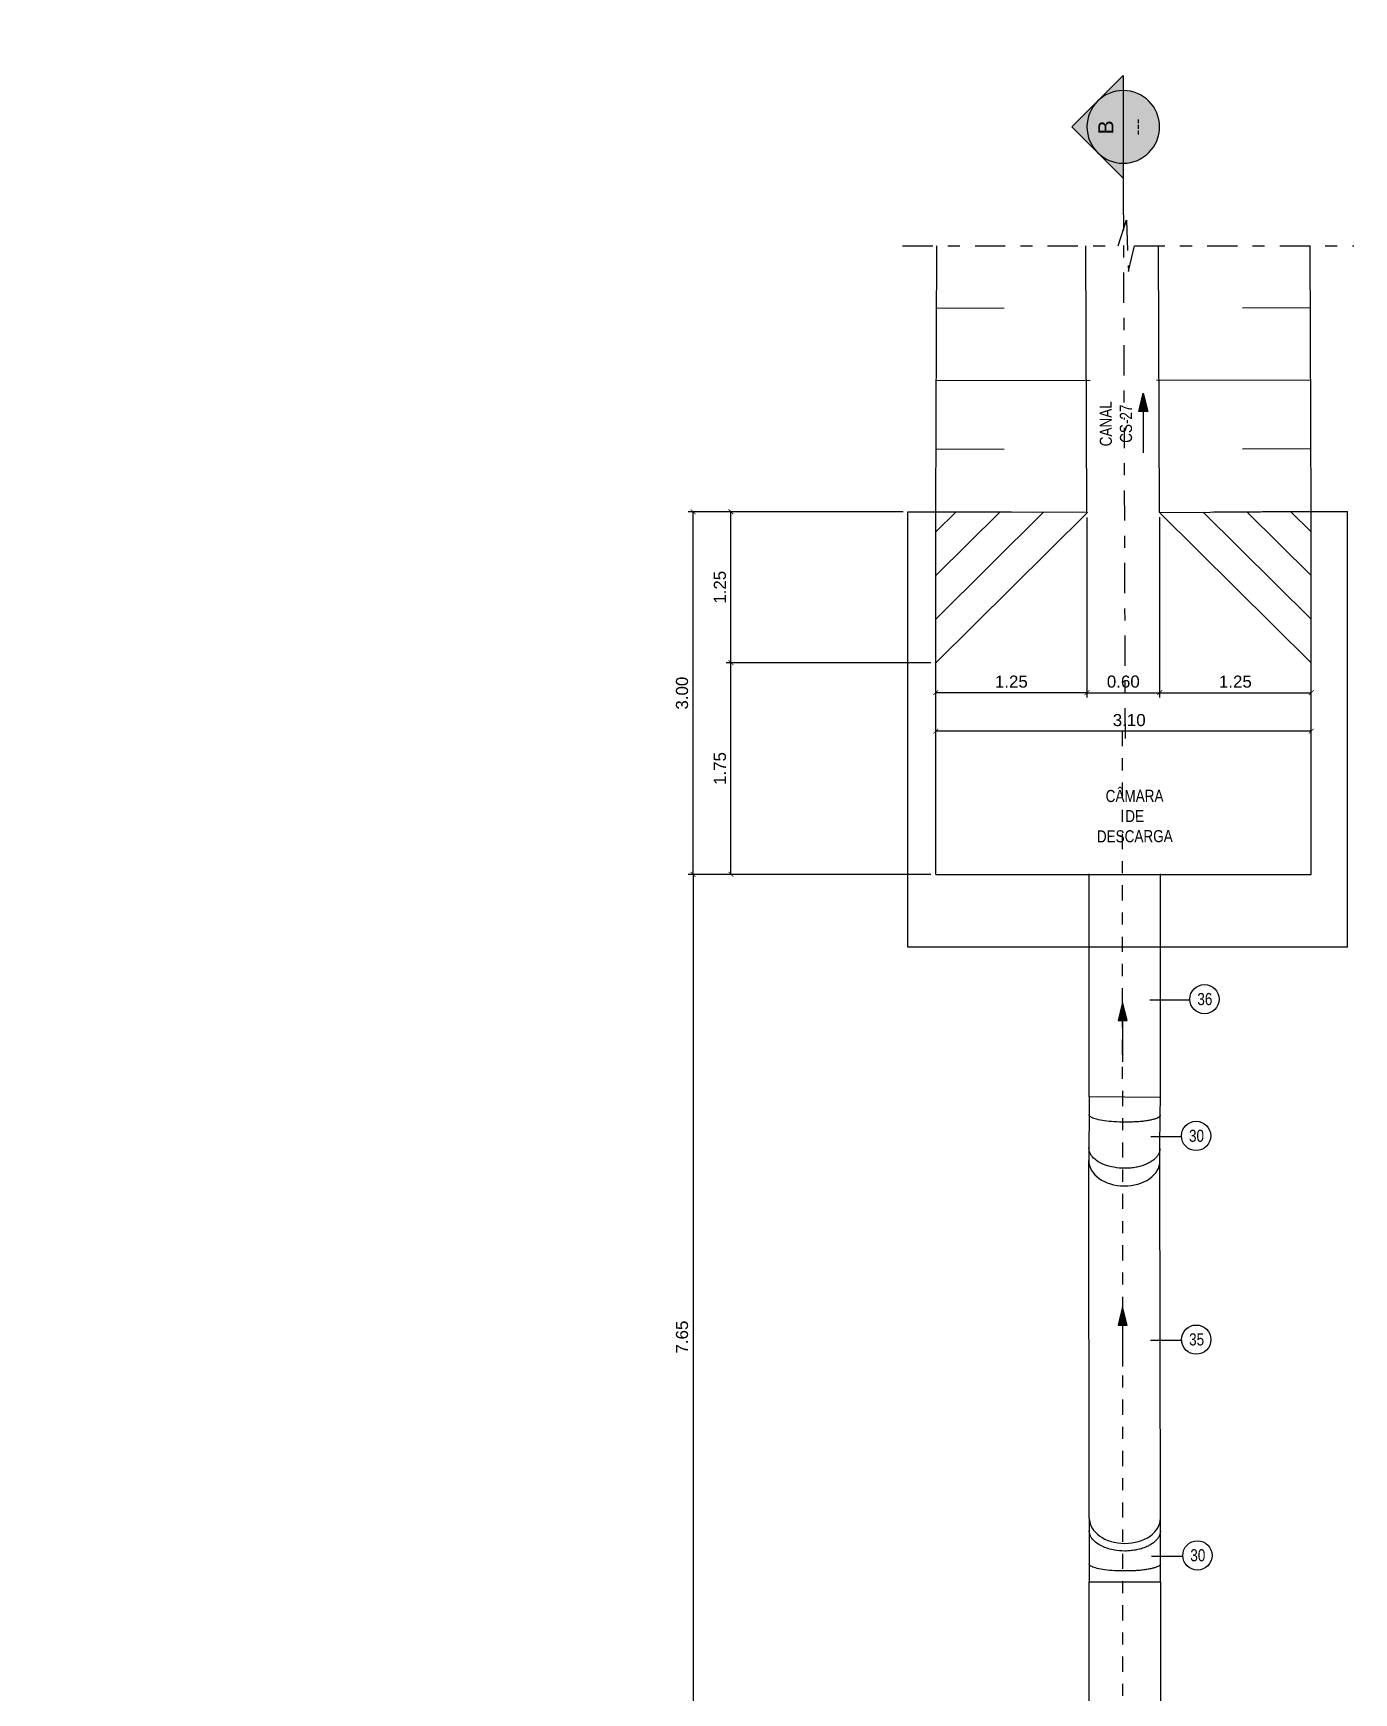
# Model space of a CAD drawing. Header units: feet. Extents: x 0 to 285190, y 0 to 9111369.
# Drawn here: x 285167.57 to 285178.48, y 9111354.97 to 9111368.69 of the extents above; entities that cross this region are included whole.
import ezdxf
from ezdxf import colors
from ezdxf.entities.mleader import LeaderData, LeaderLine
from ezdxf.enums import TextEntityAlignment as Align
from ezdxf.math import Vec2, Vec3

# ---------------------------------------------------------------- set-up
doc = ezdxf.new("R2010")
doc.units = ezdxf.units.FT
doc.header["$MEASUREMENT"] = 0
doc.linetypes.add('DASHDOT', pattern=[1, 0.5, -0.25, 0, -0.25])
doc.layers.get('0').update_dxf_attribs({"linetype": 'CONTINUOUS'})
doc.layers.get('DEFPOINTS').update_dxf_attribs({"linetype": 'CONTINUOUS'})
for name, color, linetype in [('ARQ_SENTIDO', 1, 'CONTINUOUS'), ('H-SA-CONTORNO', 2, 'CONTINUOUS'), ('H-SA-DIM', 1, 'CONTINUOUS'), ('H-SA-EIXOS', 1, 'DASHDOT'), ('H-SA-ESTRUTURA (CORTE)', 5, 'CONTINUOUS'), ('H-SA-HTC ENCHIMENTO', 1, 'CONTINUOUS'), ('H-SA-SIMB', 1, 'CONTINUOUS'), ('H-SA-TEXTO', 2, 'CONTINUOUS'), ('INDIC', 2, 'CONTINUOUS')]:
    doc.layers.add(name, color=color, linetype=linetype)
doc.styles.add('EGC_Arial_2.0mm', font='arial.ttf', dxfattribs={"width": 0.8, "height": 2})
doc.styles.add('EGC_Arial_2.5mm', font='arial.ttf', dxfattribs={"width": 0.8, "height": 2.5})
doc.styles.get("Standard").update_dxf_attribs({"font": 'arial.ttf'})
doc.dimstyles.new('Copy of EGC_2.0mm', dxfattribs={"dimtxt": 0.1, "dimasz": 0.04, "dimexe": 0.04, "dimexo": 0.04, "dimgap": 0.04, "dimtad": 1, "dimzin": 1, "dimdsep": 46, "dimtxsty": 'Standard', "dimblk": 'ARCHTICK', "dimcen": 0, "dimclrd": 1, "dimclre": 1, "dimclrt": 2, "dimazin": 0, "dimtfac": 1, "dimtix": 1, "dimtmove": 1, "dimatfit": 3, "dimldrblk": 'NONE', "dimfxl": 0.002, "dimtolj": 1, "dimtzin": 0, "dimlwd": -1, "dimarcsym": 0})

# ---------------------------------------------------------------- blocks, each defined once
blk = doc.blocks.new('*U1305')
at = {"true_color": 0x737373}
h = blk.add_hatch(color=8, dxfattribs=at)
h.dxf.hatch_style = 1
h.paths.add_polyline_path([(-4.24, 4.24), (-8.49, 0), (-6, 0, -0.198912)])
h.paths.add_polyline_path([(0, 8.49), (-4.24, 4.24, -0.414214), (4.24, 4.24)])
h.paths.add_polyline_path([(4.24, 4.24, -0.198912), (6, 0), (8.49, 0)])
h = blk.add_hatch(color=8, dxfattribs=at)
h.dxf.hatch_style = 1
h.paths.add_polyline_path([(-4.24, 4.24), (-8.49, 0), (-6, 0, -0.198912)])
h.paths.add_polyline_path([(-15.49, 0.03), (15.49, 0.03), (15.49, 5.65), (-15.49, 5.65)], flags=9)
at = {"true_color": 0xffffff}
h = blk.add_hatch(color=7, dxfattribs=at)
h.dxf.hatch_style = 1
edge = h.paths.add_edge_path()
edge.add_arc((0, 0), 6, 0, 360)
for p, q in [((0, 8.49), (-8.49, 0)), ((0, 8.49), (8.49, 0)), ((-6, 0), (6, 0)), ((-8.49, 0), (-6, 0)), ((6, 0), (12.09, 0))]:
    blk.add_line(p, q)
blk.add_circle((0, 0), 6)
for tag, height, style, p in [('IDENTIFIER', 2.5, 'EGC_Arial_2.5mm', (0, 2.87)), ('DRG_REF', 2, 'EGC_Arial_2.0mm', (0, -2.29))]:
    blk.add_attdef(tag, text='', height=height, dxfattribs=dict(style=style)).set_placement(p, align=Align.MIDDLE_CENTER)
blk = doc.blocks.new('_ArchTick')
at = {"color": 0, "linetype": 'ByBlock', "const_width": 0.15}
blk.add_lwpolyline([(-0.5, -0.5), (0.5, 0.5)], dxfattribs=at)
blk = doc.blocks.new('*D1279')
at = {"layer": 'DEFPOINTS', "color": 0, "transparency": 16777216}
for p in [(285175.023, 9111361.735, 1109.852), (285171.261, 9111354.087, 479.477), (285173.018, 9111354.087)]:
    blk.add_point(p, dxfattribs=at)
at = {"layer": 'H-SA-DIM', "color": 1, "lineweight": -2, "transparency": 16777216}
for p, q in [((285174.983, 9111361.735), (285172.978, 9111361.735)), ((285171.301, 9111354.087), (285173.058, 9111354.087))]:
    blk.add_line(p, q, dxfattribs=at)
at = {"layer": 'H-SA-DIM', "color": 1, "transparency": 16777216}
blk.add_line((285173.018, 9111361.735), (285173.018, 9111354.087), dxfattribs=at)
at = {"layer": 'H-SA-DIM', "color": 1, "transparency": 16777216, "xscale": 0.04, "yscale": 0.04, "zscale": 0.04}
for p, rotation in [((285173.018, 9111361.735), 90), ((285173.018, 9111354.087), 270)]:
    blk.add_blockref('_ArchTick', p, dxfattribs=dict(at, rotation=rotation))
at = {"layer": 'H-SA-DIM', "color": 2, "transparency": 16777216, "insert": (285172.927, 9111357.911), "char_height": 0.1, "attachment_point": 5, "rotation": 90}
blk.add_mtext('\\A1;7.65', dxfattribs=at)
blk = doc.blocks.new('_None')
blk = doc.blocks.new('*D1298')
at = {"layer": 'DEFPOINTS', "color": 0, "transparency": 16777216}
for p in [(285173.331, 9111363.485), (285175.023, 9111363.485, -478.198), (285175.023, 9111361.735, -478.198)]:
    blk.add_point(p, dxfattribs=at)
at = {"layer": 'H-SA-DIM', "color": 1, "lineweight": -2, "transparency": 16777216}
for p, q in [((285174.983, 9111363.485), (285173.291, 9111363.485)), ((285174.983, 9111361.735), (285173.291, 9111361.735))]:
    blk.add_line(p, q, dxfattribs=at)
at = {"layer": 'H-SA-DIM', "color": 1, "transparency": 16777216}
blk.add_line((285173.331, 9111361.735), (285173.331, 9111363.485), dxfattribs=at)
at = {"layer": 'H-SA-DIM', "color": 1, "transparency": 16777216, "xscale": 0.04, "yscale": 0.04, "zscale": 0.04}
for p, rotation in [((285173.331, 9111363.485), 90), ((285173.331, 9111361.735), 270)]:
    blk.add_blockref('_ArchTick', p, dxfattribs=dict(at, rotation=rotation))
at = {"layer": 'H-SA-DIM', "color": 2, "transparency": 16777216, "insert": (285173.24, 9111362.61), "char_height": 0.1, "attachment_point": 5, "rotation": 90}
blk.add_mtext('\\A1;1.75', dxfattribs=at)
blk = doc.blocks.new('*D1299')
at = {"layer": 'DEFPOINTS', "color": 0, "transparency": 16777216}
for p in [(285173.331, 9111364.732), (285174.793, 9111364.732, -478.198), (285175.023, 9111363.485, -478.198)]:
    blk.add_point(p, dxfattribs=at)
at = {"layer": 'H-SA-DIM', "color": 1, "lineweight": -2, "transparency": 16777216}
for p, q in [((285174.753, 9111364.732), (285173.291, 9111364.732)), ((285174.983, 9111363.485), (285173.291, 9111363.485))]:
    blk.add_line(p, q, dxfattribs=at)
at = {"layer": 'H-SA-DIM', "color": 1, "transparency": 16777216}
blk.add_line((285173.331, 9111363.485), (285173.331, 9111364.732), dxfattribs=at)
at = {"layer": 'H-SA-DIM', "color": 1, "transparency": 16777216, "xscale": 0.04, "yscale": 0.04, "zscale": 0.04}
for p, rotation in [((285173.331, 9111364.732), 90), ((285173.331, 9111363.485), 270)]:
    blk.add_blockref('_ArchTick', p, dxfattribs=dict(at, rotation=rotation))
at = {"layer": 'H-SA-DIM', "color": 2, "transparency": 16777216, "insert": (285173.24, 9111364.108), "char_height": 0.1, "attachment_point": 5, "rotation": 90}
blk.add_mtext('\\A1;1.25', dxfattribs=at)
blk = doc.blocks.new('*D1300')
at = {"layer": 'DEFPOINTS', "color": 0, "transparency": 16777216}
for p in [(285173.018, 9111364.732), (285174.793, 9111364.732, -478.198), (285175.023, 9111361.735, -478.198)]:
    blk.add_point(p, dxfattribs=at)
at = {"layer": 'H-SA-DIM', "color": 1, "lineweight": -2, "transparency": 16777216}
for p, q in [((285174.753, 9111364.732), (285172.978, 9111364.732)), ((285174.983, 9111361.735), (285172.978, 9111361.735))]:
    blk.add_line(p, q, dxfattribs=at)
at = {"layer": 'H-SA-DIM', "color": 1, "transparency": 16777216}
blk.add_line((285173.018, 9111361.735), (285173.018, 9111364.732), dxfattribs=at)
at = {"layer": 'H-SA-DIM', "color": 1, "transparency": 16777216, "xscale": 0.04, "yscale": 0.04, "zscale": 0.04}
for p, rotation in [((285173.018, 9111364.732), 90), ((285173.018, 9111361.735), 270)]:
    blk.add_blockref('_ArchTick', p, dxfattribs=dict(at, rotation=rotation))
at = {"layer": 'H-SA-DIM', "color": 2, "transparency": 16777216, "insert": (285172.927, 9111363.233), "char_height": 0.1, "attachment_point": 5, "rotation": 90}
blk.add_mtext('\\A1;3.00', dxfattribs=at)
blk = doc.blocks.new('*D1301')
at = {"layer": 'DEFPOINTS', "color": 0, "transparency": 16777216}
for p in [(285176.273, 9111364.724, -478.198), (285176.873, 9111364.727, -478.198), (285176.873, 9111363.237)]:
    blk.add_point(p, dxfattribs=at)
at = {"layer": 'H-SA-DIM', "color": 1, "lineweight": -2, "transparency": 16777216}
for p, q in [((285176.273, 9111364.684), (285176.273, 9111363.197)), ((285176.873, 9111364.687), (285176.873, 9111363.197))]:
    blk.add_line(p, q, dxfattribs=at)
at = {"layer": 'H-SA-DIM', "color": 1, "transparency": 16777216}
blk.add_line((285176.273, 9111363.237), (285176.873, 9111363.237), dxfattribs=at)
at = {"layer": 'H-SA-DIM', "color": 1, "transparency": 16777216, "xscale": 0.04, "yscale": 0.04, "zscale": 0.04, "rotation": 180}
blk.add_blockref('_ArchTick', (285176.273, 9111363.237), dxfattribs=at)
at = {"layer": 'H-SA-DIM', "color": 1, "transparency": 16777216, "xscale": 0.04, "yscale": 0.04, "zscale": 0.04}
blk.add_blockref('_ArchTick', (285176.873, 9111363.237), dxfattribs=at)
at = {"layer": 'H-SA-DIM', "color": 2, "transparency": 16777216, "insert": (285176.573, 9111363.328), "char_height": 0.1, "attachment_point": 5}
blk.add_mtext('\\A1;0.60', dxfattribs=at)
blk = doc.blocks.new('*D1302')
at = {"layer": 'DEFPOINTS', "color": 0, "transparency": 16777216}
for p in [(285176.873, 9111364.727, -478.198), (285178.126, 9111363.237), (285178.126, 9111362.844, -478.198)]:
    blk.add_point(p, dxfattribs=at)
at = {"layer": 'H-SA-DIM', "color": 1, "lineweight": -2, "transparency": 16777216}
for p, q in [((285176.873, 9111364.687), (285176.873, 9111363.197)), ((285178.126, 9111362.884), (285178.126, 9111363.277))]:
    blk.add_line(p, q, dxfattribs=at)
at = {"layer": 'H-SA-DIM', "color": 1, "transparency": 16777216}
blk.add_line((285176.873, 9111363.237), (285178.126, 9111363.237), dxfattribs=at)
at = {"layer": 'H-SA-DIM', "color": 1, "transparency": 16777216, "xscale": 0.04, "yscale": 0.04, "zscale": 0.04, "rotation": 180}
blk.add_blockref('_ArchTick', (285176.873, 9111363.237), dxfattribs=at)
at = {"layer": 'H-SA-DIM', "color": 1, "transparency": 16777216, "xscale": 0.04, "yscale": 0.04, "zscale": 0.04}
blk.add_blockref('_ArchTick', (285178.126, 9111363.237), dxfattribs=at)
at = {"layer": 'H-SA-DIM', "color": 2, "transparency": 16777216, "insert": (285177.499, 9111363.328), "char_height": 0.1, "attachment_point": 5}
blk.add_mtext('\\A1;1.25', dxfattribs=at)
blk = doc.blocks.new('*D1303')
at = {"layer": 'DEFPOINTS', "color": 0, "transparency": 16777216}
for p in [(285175.023, 9111362.919), (285175.023, 9111362.895, -478.198), (285178.126, 9111362.844, -478.198)]:
    blk.add_point(p, dxfattribs=at)
at = {"layer": 'H-SA-DIM', "color": 1, "lineweight": -2, "transparency": 16777216}
for p, q in [((285175.023, 9111362.935), (285175.023, 9111362.959)), ((285178.126, 9111362.884), (285178.126, 9111362.959))]:
    blk.add_line(p, q, dxfattribs=at)
at = {"layer": 'H-SA-DIM', "color": 1, "transparency": 16777216}
blk.add_line((285178.126, 9111362.919), (285175.023, 9111362.919), dxfattribs=at)
at = {"layer": 'H-SA-DIM', "color": 1, "transparency": 16777216, "xscale": 0.04, "yscale": 0.04, "zscale": 0.04, "rotation": 180}
blk.add_blockref('_ArchTick', (285175.023, 9111362.919), dxfattribs=at)
at = {"layer": 'H-SA-DIM', "color": 1, "transparency": 16777216, "xscale": 0.04, "yscale": 0.04, "zscale": 0.04}
blk.add_blockref('_ArchTick', (285178.126, 9111362.919), dxfattribs=at)
at = {"layer": 'H-SA-DIM', "color": 2, "transparency": 16777216, "insert": (285176.622, 9111363.01), "char_height": 0.1, "attachment_point": 5}
blk.add_mtext('\\A1;3.10', dxfattribs=at)
blk = doc.blocks.new('EGC-SETA SENTIDO DA TUBULAÇÃO')
h = blk.add_hatch(color=256)
h.dxf.hatch_style = 1
h.paths.add_polyline_path([(-3, 0.75), (0, 0), (-3, -0.75)])
blk.add_line((0, 0), (-9.84, 0))
blk.add_lwpolyline([(-3, 0.75), (0, 0), (-3, -0.75), (-3, 0.75)])
blk = doc.blocks.new('*D1304')
at = {"layer": 'DEFPOINTS', "color": 0, "transparency": 16777216}
for p in [(285176.273, 9111364.724, -478.198), (285175.023, 9111363.237), (285175.023, 9111362.895, -478.198)]:
    blk.add_point(p, dxfattribs=at)
at = {"layer": 'H-SA-DIM', "color": 1, "lineweight": -2, "transparency": 16777216}
for p, q in [((285176.273, 9111364.684), (285176.273, 9111363.197)), ((285175.023, 9111362.935), (285175.023, 9111363.277))]:
    blk.add_line(p, q, dxfattribs=at)
at = {"layer": 'H-SA-DIM', "color": 1, "transparency": 16777216}
blk.add_line((285176.273, 9111363.237), (285175.023, 9111363.237), dxfattribs=at)
at = {"layer": 'H-SA-DIM', "color": 1, "transparency": 16777216, "xscale": 0.04, "yscale": 0.04, "zscale": 0.04, "rotation": 180}
blk.add_blockref('_ArchTick', (285175.023, 9111363.237), dxfattribs=at)
at = {"layer": 'H-SA-DIM', "color": 1, "transparency": 16777216, "xscale": 0.04, "yscale": 0.04, "zscale": 0.04}
blk.add_blockref('_ArchTick', (285176.273, 9111363.237), dxfattribs=at)
at = {"layer": 'H-SA-DIM', "color": 2, "transparency": 16777216, "insert": (285175.648, 9111363.328), "char_height": 0.1, "attachment_point": 5}
blk.add_mtext('\\A1;1.25', dxfattribs=at)

msp = doc.modelspace()

# ---------------------------------------------------------------- linework, layer by layer
at = {"layer": 'H-SA-CONTORNO', "ltscale": 0.75}
for p, q in [((285176.273, 9111364.724, 1109.852), (285176.263, 9111366.931, 1109.852)), ((285176.873, 9111364.727, 1109.852), (285176.863, 9111366.931, 1109.852))]:
    msp.add_line(p, q, dxfattribs=at)
at = {"layer": 'H-SA-CONTORNO', "elevation": 1109.852}
msp.add_lwpolyline([(285176.873, 9111364.727), (285178.126, 9111363.485)], dxfattribs=at)
at = {"layer": 'H-SA-DIM'}
for p, q in [((285176.292, 9111359.896, 1109.852), (285176.292, 9111361.739, 479.477)), ((285176.88, 9111359.892, 1109.852), (285176.88, 9111361.739, 479.477)), ((285176.292, 9111359.896, 1109.852), (285176.291, 9111359.748, 1109.852)), ((285176.878, 9111359.744, 1109.852), (285176.88, 9111359.892, 1109.852)), ((285176.291, 9111359.748, 1109.852), (285176.289, 9111359.475, 1109.852)), ((285176.876, 9111359.47, 1109.852), (285176.878, 9111359.744, 1109.852)), ((285176.289, 9111359.475, 1109.852), (285176.288, 9111359.37, 1109.852)), ((285176.876, 9111359.365, 1109.852), (285176.876, 9111359.47, 1109.852)), ((285176.292, 9111356.414, 479.477), (285176.288, 9111359.37, 1109.852)), ((285176.88, 9111356.414, 479.477), (285176.876, 9111359.365, 1109.852)), ((285176.292, 9111356.414, 479.477), (285176.292, 9111356.31, 479.477)), ((285176.88, 9111356.31, 479.477), (285176.88, 9111356.414, 479.477)), ((285176.292, 9111356.31, 479.477), (285176.292, 9111356.036, 479.477)), ((285176.88, 9111356.036, 479.477), (285176.88, 9111356.31, 479.477)), ((285176.292, 9111356.036, 479.477), (285176.292, 9111355.888, 479.477)), ((285176.88, 9111355.888, 479.477), (285176.88, 9111356.036, 479.477)), ((285176.292, 9111355.888, 479.477), (285176.586, 9111355.888, 479.477)), ((285176.292, 9111352.789, 479.477), (285176.292, 9111355.888, 479.477)), ((285176.586, 9111355.888, 479.477), (285176.88, 9111355.888, 479.477)), ((285176.88, 9111355.888, 479.477), (285176.88, 9111352.789, 479.477))]:
    msp.add_line(p, q, dxfattribs=at)
at = {"layer": 'H-SA-DIM', "elevation": 1109.852}
msp.add_lwpolyline([(285176.88, 9111359.892), (285176.88, 9111359.892), (285176.292, 9111359.896)], dxfattribs=at)
at = {"layer": 'H-SA-DIM'}
for centre, major_axis, start_param, end_param in [((285176.582, 9111359.368, 1109.852), (-0.294, 0.002), 0, 1.570796), ((285176.582, 9111359.368, 1109.852), (-0.294, 0.002), 0, 1.570796), ((285176.582, 9111359.368, 1109.852), (-0.294, 0.002), 1.570796, 3.141593), ((285176.582, 9111359.368, 1109.852), (-0.294, 0.002), 1.570796, 3.141593), ((285176.586, 9111356.414, 479.477), (-0.294, 0), 0, 1.570796), ((285176.586, 9111356.414, 479.477), (-0.294, 0), 0, 1.570796), ((285176.586, 9111356.414, 479.477), (-0.294, 0), 1.570796, 3.141593), ((285176.586, 9111356.414, 479.477), (-0.294, 0), 1.570796, 3.141593)]:
    msp.add_ellipse(centre, major_axis=major_axis, ratio=0.707107, start_param=start_param, end_param=end_param, dxfattribs=at)
for points, knots in [([(285176.584, 9111359.688, 1109.852), (285176.555, 9111359.688, 1109.852), (285176.496, 9111359.69, 1109.852), (285176.416, 9111359.698, 1109.852), (285176.351, 9111359.711, 1109.852), (285176.314, 9111359.724, 1109.852), (285176.297, 9111359.735, 1109.852), (285176.292, 9111359.742, 1109.852), (285176.291, 9111359.747, 1109.852), (285176.291, 9111359.748, 1109.852)], [0, 0, 0, 0, 0.0952381, 0.1904762, 0.2857143, 0.3809524, 0.4285714, 0.4761905, 0.5, 0.5, 0.5, 0.5]), ([(285176.878, 9111359.744, 1109.852), (285176.878, 9111359.742, 1109.852), (285176.878, 9111359.738, 1109.852), (285176.872, 9111359.731, 1109.852), (285176.859, 9111359.723, 1109.852), (285176.84, 9111359.715, 1109.852), (285176.815, 9111359.708, 1109.852), (285176.785, 9111359.702, 1109.852), (285176.75, 9111359.696, 1109.852), (285176.712, 9111359.692, 1109.852), (285176.671, 9111359.689, 1109.852), (285176.628, 9111359.688, 1109.852), (285176.599, 9111359.687, 1109.852), (285176.584, 9111359.688, 1109.852)], [0.5, 0.5, 0.5, 0.5, 0.5238095, 0.5714286, 0.6190476, 0.6666667, 0.7142857, 0.7619048, 0.8095238, 0.8571429, 0.9047619, 0.952381, 1, 1, 1, 1]), ([(285176.581, 9111359.306, 1109.852), (285176.552, 9111359.306, 1109.852), (285176.494, 9111359.312, 1109.852), (285176.414, 9111359.334, 1109.852), (285176.349, 9111359.369, 1109.852), (285176.312, 9111359.405, 1109.852), (285176.295, 9111359.437, 1109.852), (285176.29, 9111359.458, 1109.852), (285176.289, 9111359.47, 1109.852), (285176.289, 9111359.475, 1109.852)], [0, 0, 0, 0, 0.0952381, 0.1904762, 0.2857143, 0.3809524, 0.4285714, 0.4761905, 0.5, 0.5, 0.5, 0.5]), ([(285176.876, 9111359.47, 1109.852), (285176.876, 9111359.466, 1109.852), (285176.876, 9111359.454, 1109.852), (285176.87, 9111359.433, 1109.852), (285176.857, 9111359.409, 1109.852), (285176.837, 9111359.387, 1109.852), (285176.812, 9111359.366, 1109.852), (285176.782, 9111359.348, 1109.852), (285176.748, 9111359.333, 1109.852), (285176.71, 9111359.321, 1109.852), (285176.668, 9111359.312, 1109.852), (285176.625, 9111359.307, 1109.852), (285176.596, 9111359.306, 1109.852), (285176.581, 9111359.306, 1109.852)], [0.5, 0.5, 0.5, 0.5, 0.5238095, 0.5714286, 0.6190476, 0.6666667, 0.7142857, 0.7619048, 0.8095238, 0.8571429, 0.9047619, 0.952381, 1, 1, 1, 1]), ([(285176.586, 9111356.143, 1109.852), (285176.557, 9111356.143, 1109.852), (285176.498, 9111356.148, 1109.852), (285176.418, 9111356.17, 1109.852), (285176.353, 9111356.204, 1109.852), (285176.316, 9111356.241, 1109.852), (285176.298, 9111356.273, 1109.852), (285176.293, 9111356.293, 1109.852), (285176.292, 9111356.306, 1109.852), (285176.292, 9111356.31, 1109.852)], [0, 0, 0, 0, 0.0952381, 0.1904762, 0.2857143, 0.3809524, 0.4285714, 0.4761905, 0.5, 0.5, 0.5, 0.5]), ([(285176.88, 9111356.31, 1109.852), (285176.88, 9111356.306, 1109.852), (285176.879, 9111356.293, 1109.852), (285176.873, 9111356.273, 1109.852), (285176.86, 9111356.249, 1109.852), (285176.841, 9111356.226, 1109.852), (285176.816, 9111356.206, 1109.852), (285176.786, 9111356.187, 1109.852), (285176.752, 9111356.172, 1109.852), (285176.714, 9111356.159, 1109.852), (285176.673, 9111356.15, 1109.852), (285176.63, 9111356.145, 1109.852), (285176.601, 9111356.143, 1109.852), (285176.586, 9111356.143, 1109.852)], [0.5, 0.5, 0.5, 0.5, 0.5238095, 0.5714286, 0.6190476, 0.6666667, 0.7142857, 0.7619048, 0.8095238, 0.8571429, 0.9047619, 0.952381, 1, 1, 1, 1]), ([(285176.586, 9111355.978, 1109.852), (285176.557, 9111355.978, 1109.852), (285176.498, 9111355.979, 1109.852), (285176.418, 9111355.987, 1109.852), (285176.353, 9111355.999, 1109.852), (285176.316, 9111356.012, 1109.852), (285176.298, 9111356.023, 1109.852), (285176.293, 9111356.03, 1109.852), (285176.292, 9111356.035, 1109.852), (285176.292, 9111356.036, 1109.852)], [0, 0, 0, 0, 0.0952381, 0.1904762, 0.2857143, 0.3809524, 0.4285714, 0.4761905, 0.5, 0.5, 0.5, 0.5]), ([(285176.88, 9111356.036, 1109.852), (285176.88, 9111356.035, 1109.852), (285176.879, 9111356.03, 1109.852), (285176.873, 9111356.023, 1109.852), (285176.86, 9111356.015, 1109.852), (285176.841, 9111356.007, 1109.852), (285176.816, 9111356, 1109.852), (285176.786, 9111355.993, 1109.852), (285176.752, 9111355.988, 1109.852), (285176.714, 9111355.983, 1109.852), (285176.673, 9111355.98, 1109.852), (285176.63, 9111355.978, 1109.852), (285176.601, 9111355.978, 1109.852), (285176.586, 9111355.978, 1109.852)], [0.5, 0.5, 0.5, 0.5, 0.5238095, 0.5714286, 0.6190476, 0.6666667, 0.7142857, 0.7619048, 0.8095238, 0.8571429, 0.9047619, 0.952381, 1, 1, 1, 1])]:
    msp.add_open_spline(points, degree=3, knots=knots, dxfattribs=at)
at = {"layer": 'H-SA-EIXOS', "ltscale": 0.5}
for p, q in [((285176.573, 9111367.309, 1588.05), (285176.588, 9111362.814, 1588.05)), ((285176.53, 9111366.931, 1588.05), (285176.6, 9111367.145, 1588.05)), ((285176.6, 9111367.141, 1588.05), (285176.615, 9111366.718, 1588.05)), ((285174.748, 9111366.931, 1588.05), (285176.53, 9111366.931, 1588.05)), ((285176.615, 9111366.721, 1588.05), (285176.666, 9111366.931, 1588.05)), ((285176.666, 9111366.931, 1588.05), (285178.478, 9111366.931, 1588.05))]:
    msp.add_line(p, q, dxfattribs=at)
at = {"layer": 'H-SA-EIXOS', "ltscale": 0.25, "elevation": 628.42}
msp.add_lwpolyline([(285176.564, 9111362.92), (285176.571, 9111344.339)], dxfattribs=at)
at = {"layer": 'H-SA-ESTRUTURA (CORTE)'}
msp.add_line((285175.023, 9111361.735, 1109.852), (285178.126, 9111361.735, 1109.852), dxfattribs=at)
at = {"layer": 'H-SA-ESTRUTURA (CORTE)', "elevation": 1109.852}
for points in [[(285178.126, 9111361.735), (285178.126, 9111364.735)], [(285178.126, 9111364.735), (285178.426, 9111364.735)], [(285178.426, 9111361.135), (285178.426, 9111364.735)]]:
    msp.add_lwpolyline(points, dxfattribs=at)
at = {"layer": 'H-SA-HTC ENCHIMENTO'}
for p, q in [((285175.024, 9111366.414, 1109.852), (285175.589, 9111366.417, 1109.852)), ((285178.122, 9111366.414, 1109.852), (285177.557, 9111366.417, 1109.852)), ((285175.028, 9111365.821, 1109.852), (285176.298, 9111365.816, 1109.852)), ((285178.118, 9111365.821, 1109.852), (285176.848, 9111365.816, 1109.852)), ((285178.122, 9111365.252, 1109.852), (285177.557, 9111365.249, 1109.852)), ((285178.126, 9111364.735, 1109.852), (285177.321, 9111364.729, 1109.852))]:
    msp.add_line(p, q, dxfattribs=at)
at = {"layer": 'H-SA-HTC ENCHIMENTO', "elevation": 1109.852}
for points in [[(285178.126, 9111364.732), (285178.116, 9111366.931)], [(285176.873, 9111364.727), (285178.126, 9111364.735)], [(285177.234, 9111364.729), (285178.126, 9111363.845)], [(285177.596, 9111364.73), (285178.126, 9111364.205)], [(285177.958, 9111364.732), (285178.126, 9111364.565)]]:
    msp.add_lwpolyline(points, dxfattribs=at)
at = {"layer": 'INDIC', "color": 1, "linetype": 'Continuous'}
for p, q in [((285177.057, 9111359.566, 1109.852), (285176.8, 9111359.565, 1109.852)), ((285177.059, 9111357.883, 794.664), (285176.799, 9111357.882, 794.664)), ((285177.068, 9111356.099, 479.477), (285176.807, 9111356.099, 479.477))]:
    msp.add_line(p, q, dxfattribs=at)
for centre in [(285177.244, 9111360.704, 1425.039), (285177.175, 9111359.574, 1109.852), (285177.176, 9111357.89, 794.664), (285177.186, 9111356.107, 479.477)]:
    msp.add_circle(centre, 0.121, dxfattribs=at)

# ---------------------------------------------------------------- block references
at = {"layer": 'H-SA-SIMB'}
ref = msp.add_blockref('*U1305', (285176.573, 9111367.913, 1588.05), dxfattribs=dict(at, xscale=-0.05, yscale=0.05, zscale=0.05, rotation=90))
ref.add_attrib('DRG_REF', '---', dxfattribs={"layer": '0', "height": 0.1, "rotation": 90, "style": 'EGC_Arial_2.0mm'}).set_placement((285176.687, 9111367.913, 1588.05), align=Align.MIDDLE_CENTER)
ref.add_attrib('IDENTIFIER', 'B', dxfattribs={"layer": '0', "height": 0.125, "rotation": 90, "style": 'EGC_Arial_2.5mm'}).set_placement((285176.429, 9111367.909, 1588.05), align=Align.MIDDLE_CENTER)

# ---------------------------------------------------------------- texts
at = {"layer": 'INDIC', "color": 2, "style": 'EGC_Arial_2.0mm', "width": 0.8}
for s, p in [('36', (285177.247, 9111360.705, 1425.039)), ('30', (285177.178, 9111359.575, 1109.852)), ('35', (285177.179, 9111357.892, 794.664)), ('30', (285177.189, 9111356.108, 479.477))]:
    msp.add_text(s, height=0.1, dxfattribs=at).set_placement(p, align=Align.MIDDLE_CENTER)

# ---------------------------------------------------------------- dimensions: what is measured, and where the dimension line sits
at = {"layer": 'H-SA-DIM'}
for base, p1, p2, angle, picture, middle in [((285178.126, 9111363.237, 1588.05), (285176.873, 9111364.727, 1109.852), (285178.126, 9111362.844, 1109.852), 180, '*D1302', (285177.499, 9111363.328, 1588.05)), ((285173.018, 9111354.087), (285175.023, 9111361.735, 1109.852), (285171.261, 9111354.087, 479.477), 90, '*D1279', (285172.927, 9111357.911))]:
    dim = msp.add_linear_dim(base=base, p1=p1, p2=p2, angle=angle, dimstyle='Copy of EGC_2.0mm', dxfattribs=at)
    dim.commit()
    dim.dimension.update_dxf_attribs({"geometry": picture, "text_midpoint": middle})

# ---------------------------------------------------------------- next in the draw order: leaders
at = {"layer": 'H-SA-TEXTO'}
ml = msp.add_multileader_mtext('Standard', dxfattribs=at)
ml.set_content('CANAL CS-27', color=2, style='EGC_Arial_2.0mm')
ml.set_leader_properties(color=1, linetype='ByLayer', lineweight=-1)
ml.set_arrow_properties(name='NONE')
ml.build(insert=Vec2(0, 0))
ml.multileader.update_dxf_attribs({"text_left_attachment_type": 2, "text_right_attachment_type": 2, "dogleg_length": 1.982, "arrow_head_size": 0.075, "scale": 0.05})
ctx = ml.context
ctx.base_point, ctx.scale, ctx.char_height, ctx.arrow_head_size, ctx.landing_gap_size, ctx.plane_origin, ctx.plane_x_axis, ctx.plane_y_axis = Vec3(285176.432, 9111365.055, 1588.05), 0.05, 0.1, 0.075, 0.05, Vec3(285113.889, 9111744.917, 1588.05), Vec3(-0.005007, 0.999987), Vec3(-0.999987, -0.005007)
ctx.left_attachment, ctx.right_attachment, ctx.text_align_type = 2, 2, 1
notes = []
notes.append((ctx, [(0, (0, 0, 0), (0, 0), (1, 0), 1, [])]))
ctx.mtext.insert, ctx.mtext.text_direction, ctx.mtext.rotation, ctx.mtext.width, ctx.mtext.defined_height, ctx.mtext.alignment, ctx.mtext.flow_direction = Vec3(285176.378, 9111365.459, 1588.05), Vec3(-0.005007, 0.999987), 1.575804, 1.31887, 1.047, 2, 5
ctx.mtext.has_bg_fill, ctx.mtext.bg_color, ctx.mtext.bg_scale_factor, ctx.mtext.bg_transparency, ctx.mtext.use_window_bg_color = 1, -1073741824, 1, 0, 1
for ctx, leaders in notes:
    for number, flags, end, landing, length, lines in leaders:
        leader = LeaderData()
        leader.index, (leader.has_last_leader_line, leader.has_dogleg_vector, leader.attachment_direction) = number, flags
        leader.last_leader_point, leader.dogleg_vector, leader.dogleg_length = Vec3(end), Vec3(landing), length
        for number, points, colour, breaks in lines:
            line = LeaderLine()
            line.index, line.vertices, line.color, line.breaks = number, Vec3.list(points), colors.encode_raw_color(colour), breaks
            leader.lines.append(line)
        ctx.leaders.append(leader)

# ---------------------------------------------------------------- next in the draw order: linework, layer by layer
at = {"layer": 'H-SA-CONTORNO', "elevation": 1109.852}
msp.add_lwpolyline([(285176.276, 9111364.727), (285175.023, 9111363.485)], dxfattribs=at)
at = {"layer": 'H-SA-ESTRUTURA (CORTE)', "elevation": 1109.852}
msp.add_lwpolyline([(285174.793, 9111364.732), (285175.023, 9111364.732)], dxfattribs=at)
at = {"layer": 'H-SA-HTC ENCHIMENTO'}
for p, q in [((285175.024, 9111365.252, 1109.852), (285175.589, 9111365.249, 1109.852)), ((285175.023, 9111364.732, 1109.852), (285175.828, 9111364.729, 1109.852))]:
    msp.add_line(p, q, dxfattribs=at)
at = {"layer": 'H-SA-HTC ENCHIMENTO', "elevation": 1109.852}
for points in [[(285175.023, 9111364.732), (285175.033, 9111366.931)], [(285176.276, 9111364.727), (285175.023, 9111364.732)], [(285175.191, 9111364.732), (285175.023, 9111364.565)], [(285175.553, 9111364.73), (285175.023, 9111364.205)], [(285175.914, 9111364.729), (285175.023, 9111363.845)]]:
    msp.add_lwpolyline(points, dxfattribs=at)

# ---------------------------------------------------------------- next in the draw order: block references
at = {"layer": 'ARQ_SENTIDO', "xscale": 0.05, "yscale": 0.05, "zscale": -0.05, "rotation": 90}
msp.add_blockref('EGC-SETA SENTIDO DA TUBULAÇÃO', (285176.738, 9111365.711, 1588.05), dxfattribs=at)

# ---------------------------------------------------------------- next in the draw order: dimensions: what is measured, and where the dimension line sits
at = {"layer": 'H-SA-DIM'}
for base, p1, p2, angle, picture, middle in [((285173.018, 9111364.732, 1588.05), (285175.023, 9111361.735, 1109.852), (285174.793, 9111364.732, 1109.852), 90, '*D1300', (285172.927, 9111363.233, 1588.05)), ((285173.331, 9111364.732, 1588.05), (285175.023, 9111363.485, 1109.852), (285174.793, 9111364.732, 1109.852), 90, '*D1299', (285173.24, 9111364.108, 1588.05)), ((285176.873, 9111363.237, 1588.05), (285176.273, 9111364.724, 1109.852), (285176.873, 9111364.727, 1109.852), 180, '*D1301', (285176.573, 9111363.328, 1588.05)), ((285173.331, 9111363.485, 1588.05), (285175.023, 9111361.735, 1109.852), (285175.023, 9111363.485, 1109.852), 90, '*D1298', (285173.24, 9111362.61, 1588.05))]:
    dim = msp.add_linear_dim(base=base, p1=p1, p2=p2, angle=angle, dimstyle='Copy of EGC_2.0mm', dxfattribs=at)
    dim.commit()
    dim.dimension.update_dxf_attribs({"geometry": picture, "text_midpoint": middle})
dim = msp.add_linear_dim(base=(285175.023, 9111363.237, 1588.05), p1=(285176.273, 9111364.724, 1109.852), p2=(285175.023, 9111362.895, 1109.852), dimstyle='Copy of EGC_2.0mm', dxfattribs=at)
dim.commit()
dim.dimension.update_dxf_attribs({"geometry": '*D1304', "text_midpoint": (285175.648, 9111363.328, 1588.05)})
dim = msp.add_linear_dim(base=(285175.023, 9111362.919, 1588.05), p1=(285178.126, 9111362.844, 1109.852), p2=(285175.023, 9111362.895, 1109.852), angle=180, dimstyle='Copy of EGC_2.0mm', dxfattribs=at)
dim.commit()
dim.dimension.update_dxf_attribs({"geometry": '*D1303', "text_midpoint": (285176.622, 9111362.919, 1588.05), "dimtype": 160})

# ---------------------------------------------------------------- next in the draw order: leaders
at = {"layer": 'H-SA-TEXTO'}
ml = msp.add_multileader_mtext('Standard', dxfattribs=at)
ml.set_content('CÂMARA DE DESCARGA', color=2, style='EGC_Arial_2.0mm')
ml.set_leader_properties(color=1, linetype='ByLayer', lineweight=-1)
ml.set_arrow_properties(name='NONE')
ml.build(insert=Vec2(0, 0))
ml.multileader.update_dxf_attribs({"text_left_attachment_type": 2, "text_right_attachment_type": 2, "dogleg_length": 1.982, "arrow_head_size": 0.075, "scale": 0.05})
ctx = ml.context
ctx.base_point, ctx.scale, ctx.char_height, ctx.arrow_head_size, ctx.landing_gap_size, ctx.plane_origin, ctx.plane_x_axis, ctx.plane_y_axis = Vec3(285175.957, 9111362.367, 1588.05), 0.05, 0.1, 0.075, 0.05, Vec3(285555.137, 9111425.77, 1588.05), Vec3(0.999987, 0.005007), Vec3(-0.005007, 0.999987)
ctx.left_attachment, ctx.right_attachment, ctx.text_align_type = 2, 2, 1
notes = []
notes.append((ctx, [(0, (0, 0, 0), (0, 0), (1, 0), 1, [])]))
ctx.mtext.insert, ctx.mtext.text_direction, ctx.mtext.rotation, ctx.mtext.width, ctx.mtext.defined_height, ctx.mtext.alignment, ctx.mtext.flow_direction = Vec3(285176.666, 9111362.434, 1588.05), Vec3(0.999987, 0.005007), 0.005007, 1.32283, 0.256, 2, 5
ctx.mtext.has_bg_fill, ctx.mtext.bg_color, ctx.mtext.bg_scale_factor, ctx.mtext.bg_transparency, ctx.mtext.use_window_bg_color = 1, -1073741824, 1, 0, 1
for ctx, leaders in notes:
    for number, flags, end, landing, length, lines in leaders:
        leader = LeaderData()
        leader.index, (leader.has_last_leader_line, leader.has_dogleg_vector, leader.attachment_direction) = number, flags
        leader.last_leader_point, leader.dogleg_vector, leader.dogleg_length = Vec3(end), Vec3(landing), length
        for number, points, colour, breaks in lines:
            line = LeaderLine()
            line.index, line.vertices, line.color, line.breaks = number, Vec3.list(points), colors.encode_raw_color(colour), breaks
            leader.lines.append(line)
        ctx.leaders.append(leader)

# ---------------------------------------------------------------- next in the draw order: linework, layer by layer
at = {"layer": 'H-SA-ESTRUTURA (CORTE)', "elevation": 1109.852}
for points in [[(285178.426, 9111361.135), (285174.793, 9111361.135), (285174.793, 9111364.732)], [(285175.023, 9111361.735), (285175.023, 9111364.732)]]:
    msp.add_lwpolyline(points, dxfattribs=at)
at = {"layer": 'INDIC', "color": 1, "linetype": 'Continuous'}
msp.add_line((285177.126, 9111360.696, 1425.039), (285176.793, 9111360.695, 1425.039), dxfattribs=at)

# ---------------------------------------------------------------- next in the draw order: block references
at = {"layer": 'ARQ_SENTIDO', "xscale": -0.05000000000000001, "yscale": 0.05000000000000001, "zscale": -0.05000000000000001, "rotation": 270}
for p in [(285176.567, 9111360.677, 628.42), (285176.567, 9111358.161, 628.42)]:
    msp.add_blockref('EGC-SETA SENTIDO DA TUBULAÇÃO', p, dxfattribs=at)

doc.saveas('drawing.dxf')
